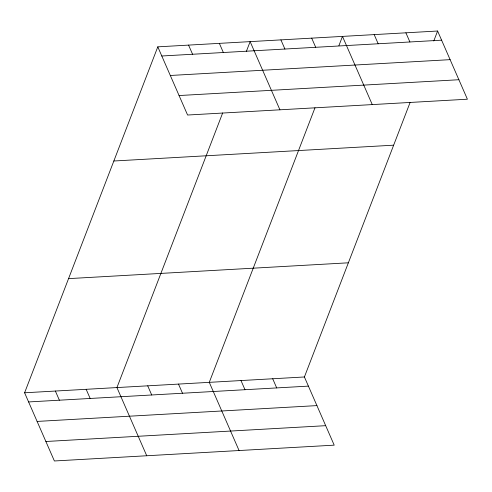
<?xml version="1.0" encoding="UTF-8"?>
<svg xmlns="http://www.w3.org/2000/svg" width="492" height="492" viewBox="0 0 492 492"><rect width="100%" height="100%" fill="white"/><g stroke="black" fill="none" stroke-linecap="round" stroke-linejoin="round"><path stroke-width="0.74" d="M410.137 102.373L304.413 376.97L334.203 445.155L54.391 460.979L24.6 392.788L157.797 46.845L437.609 31.021L467.4 99.212L187.587 115.03L157.797 46.845M222.661 112.975L116.936 387.567L146.733 455.758M246.289 51.611L250.133 41.623L279.923 109.808M315.003 107.754L209.278 382.346L239.069 450.537M338.902 45.676L342.475 36.402L372.266 104.593M433.766 41.014L437.609 31.021M161.794 55.996L441.607 40.178M170.306 75.479L450.118 59.655M179.076 95.546L458.888 79.729M113.843 161.007L393.655 145.183M68.554 278.626L348.367 262.808M24.6 392.788L304.413 376.97M28.598 401.939L308.416 386.122M37.109 421.423L316.928 405.605M45.879 441.496L325.692 425.678M405.894 32.816L409.897 41.968M374.184 34.606L378.182 43.763M311.694 38.142L315.692 47.294M280.914 39.883L284.911 49.034M219.352 43.364L223.35 52.515M188.571 45.104L192.575 54.255M272.703 378.76L276.701 387.917M240.988 380.556L244.991 389.707M178.498 384.086L182.495 393.243M147.717 385.826L151.714 394.984M86.161 389.307L90.159 398.458M55.381 391.048L59.378 400.199"/></g></svg>
